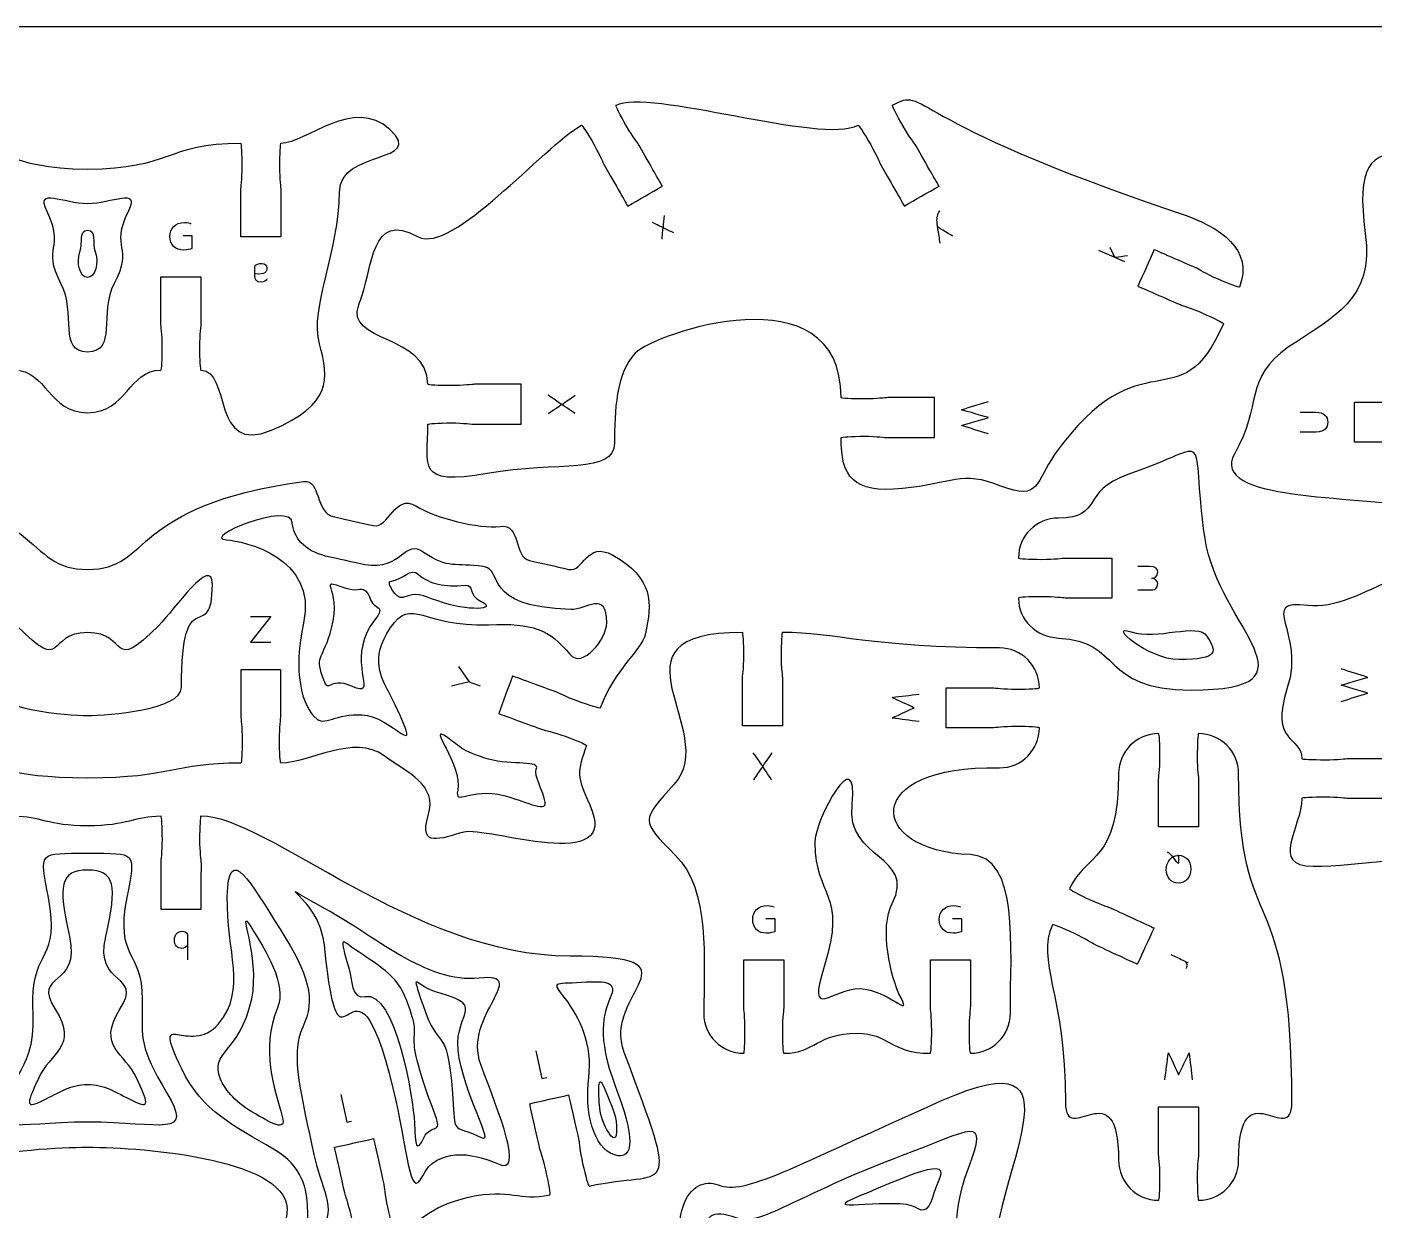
# Model space of a CAD drawing. Extents: x 0 to 300, y 0 to 300.
# Drawn here: x 145.5 to 246.6, y 211.3 to 300.1 of the extents above; entities that cross this region are included whole.
import ezdxf

# ---------------------------------------------------------------- set-up
doc = ezdxf.new("R2010")
doc.units = 0
doc.header["$MEASUREMENT"] = 0
doc.layers.add('DEFAULT', color=7, linetype='CONTINUOUS')

msp = doc.modelspace()

# ---------------------------------------------------------------- linework, layer by layer
at = {"layer": 'DEFAULT', "color": 250}
for points in [[(227.86, 282.43), (225.91, 283.29)], [(162.28, 255.83), (163.8, 255.83), (162.28, 253.92), (163.81, 253.92)], [(177.88, 252.09), (178.69, 250.93), (179.5, 250.64)], [(178.69, 250.93), (177.34, 250.6)], [(183.68, 223.26), (184.14, 221.18), (184.5, 221.26)], [(169.04, 219.99), (169.51, 217.91), (169.86, 217.99)]]:
    msp.add_lwpolyline(points, dxfattribs=at)
at = {"layer": 'DEFAULT', "color": 1}
for points, knots in [([(295.05, 0.05), (198.38, 0.05), (101.72, 0.05), (5.05, 0.05), (2.3, 0.05), (0.05, 2.3), (0.05, 5.05), (0.05, 101.72), (0.05, 198.38), (0.05, 295.05), (0.05, 297.8), (2.3, 300.05), (5.05, 300.05), (101.72, 300.05), (198.38, 300.05), (295.05, 300.05), (297.8, 300.05), (300.05, 297.8), (300.05, 295.05), (300.05, 198.38), (300.05, 101.72), (300.05, 5.05), (300.05, 2.3), (297.8, 0.05), (295.05, 0.05)], [0, 0, 0, 0, 822.047, 822.047, 822.047, 823.047, 823.047, 823.047, 1645.094, 1645.094, 1645.094, 1646.094, 1646.094, 1646.094, 2468.141, 2468.141, 2468.141, 2469.141, 2469.141, 2469.141, 3291.188, 3291.188, 3291.188, 3292.188, 3292.188, 3292.188, 3292.188]), ([(189.7, 294.18), (189.65, 294.16), (190, 293.45), (190.48, 292.61), (190.96, 291.77), (191.35, 291.3), (191.44, 291.15), (191.87, 290.38), (193.17, 288.11), (193.17, 288.11), (192.31, 287.61), (191.44, 287.11), (190.57, 286.62), (190.57, 286.62), (189.27, 288.9), (188.83, 289.65), (188.75, 289.81), (188.53, 290.38), (188.05, 291.22), (187.57, 292.06), (187.14, 292.72), (187.1, 292.69), (184.25, 291.07), (177.4, 282.95), (174.86, 284.32), (171.21, 286.3), (171.54, 282.09), (170.41, 279.22), (169.28, 276.34), (175.58, 277.04), (175.58, 273.25), (175.58, 273.19), (176.36, 273.15), (177.33, 273.15), (178.29, 273.15), (178.9, 273.25), (179.08, 273.25), (180.24, 273.25), (181.41, 273.25), (182.58, 273.25), (182.58, 272.25), (182.58, 271.25), (182.58, 270.25), (181.41, 270.25), (180.24, 270.25), (179.08, 270.25), (178.9, 270.25), (178.29, 270.35), (177.33, 270.35), (176.36, 270.35), (175.58, 270.3), (175.58, 270.25), (175.58, 267.09), (174.64, 265.62), (180.03, 266.55), (185.41, 267.49), (189.58, 266.49), (189.58, 268.85), (189.58, 271.22), (189.69, 274.08), (191.13, 275.58), (192.57, 277.07), (206.58, 281.9), (206.58, 272.25), (206.58, 272.19), (207.36, 272.15), (208.33, 272.15), (209.29, 272.15), (209.9, 272.25), (210.08, 272.25), (211.24, 272.25), (212.41, 272.25), (213.58, 272.25), (213.58, 271.25), (213.58, 270.25), (213.58, 269.25), (212.41, 269.25), (211.24, 269.25), (210.08, 269.25), (209.9, 269.25), (209.29, 269.35), (208.33, 269.35), (207.36, 269.35), (206.58, 269.3), (206.58, 269.25), (206.58, 266.32), (207.45, 265.06), (211.18, 265.43), (214.92, 265.8), (215.6, 266.8), (218.57, 265.62), (221.55, 264.43), (221.19, 266.02), (222.6, 267.98), (229.15, 277.14), (232.01, 270.18), (235.26, 277.79), (235.28, 277.84), (234.59, 278.2), (233.7, 278.59), (232.82, 278.98), (232.22, 279.13), (232.06, 279.2), (231.26, 279.55), (228.85, 280.61), (228.85, 280.61), (229.26, 281.52), (229.66, 282.44), (230.06, 283.35), (230.06, 283.35), (232.46, 282.3), (233.26, 281.95), (233.43, 281.88), (233.94, 281.54), (234.82, 281.15), (235.71, 280.76), (236.45, 280.49), (236.47, 280.54), (237.54, 283.34), (235.11, 285.03), (231.95, 286.09), (210.88, 293.15), (213.05, 295.67), (210.45, 294.18), (210.4, 294.16), (210.75, 293.45), (211.23, 292.61), (211.71, 291.77), (212.1, 291.3), (212.19, 291.15), (212.62, 290.38), (213.93, 288.11), (213.93, 288.11), (213.06, 287.61), (212.19, 287.11), (211.32, 286.62), (211.32, 286.62), (210.02, 288.9), (209.59, 289.65), (209.5, 289.81), (209.28, 290.38), (208.8, 291.22), (208.32, 292.06), (207.89, 292.72), (207.85, 292.69), (205.22, 291.19), (192.02, 295.51), (189.7, 294.18)], [1, 1, 1, 1, 2, 2, 2, 3, 3, 3, 4, 4, 4, 12.506309, 12.506309, 12.506309, 13.506309, 13.506309, 13.506309, 14.506309, 14.506309, 14.506309, 15.506309, 15.506309, 15.506309, 16.506309, 16.506309, 16.506309, 17.506309, 17.506309, 17.506309, 18.506309, 18.506309, 18.506309, 19.506309, 19.506309, 19.506309, 20.506309, 20.506309, 20.506309, 30.426309, 30.426309, 30.426309, 38.926309, 38.926309, 38.926309, 48.846309, 48.846309, 48.846309, 49.846309, 49.846309, 49.846309, 50.846309, 50.846309, 50.846309, 51.846309, 51.846309, 51.846309, 52.846309, 52.846309, 52.846309, 53.846309, 53.846309, 53.846309, 54.846309, 54.846309, 54.846309, 55.846309, 55.846309, 55.846309, 56.846309, 56.846309, 56.846309, 66.766309, 66.766309, 66.766309, 75.276309, 75.276309, 75.276309, 85.196309, 85.196309, 85.196309, 86.196309, 86.196309, 86.196309, 87.196309, 87.196309, 87.196309, 88.196309, 88.196309, 88.196309, 89.196309, 89.196309, 89.196309, 90.196309, 90.196309, 90.196309, 91.196309, 91.196309, 91.196309, 92.196309, 92.196309, 92.196309, 93.196309, 93.196309, 93.196309, 94.196309, 94.196309, 94.196309, 102.699967, 102.699967, 102.699967, 103.699967, 103.699967, 103.699967, 104.699967, 104.699967, 104.699967, 105.699967, 105.699967, 105.699967, 106.699967, 106.699967, 106.699967, 107.699967, 107.699967, 107.699967, 108.699967, 108.699967, 108.699967, 109.699967, 109.699967, 109.699967, 110.699967, 110.699967, 110.699967, 119.206277, 119.206277, 119.206277, 120.206277, 120.206277, 120.206277, 121.206277, 121.206277, 121.206277, 122.206277, 122.206277, 122.206277, 123.206277, 123.206277, 123.206277, 123.206277]), ([(150.05, 271.11), (147.13, 271.11), (146.97, 274.31), (144.55, 274.31), (144.49, 274.31), (144.45, 275.1), (144.45, 276.06), (144.45, 277.03), (144.55, 277.64), (144.55, 277.81), (144.55, 278.98), (144.55, 280.15), (144.55, 281.31), (143.55, 281.31), (142.55, 281.31), (141.55, 281.31), (141.55, 280.15), (141.55, 278.98), (141.55, 277.81), (141.55, 277.64), (141.65, 277.03), (141.65, 276.06), (141.65, 275.1), (141.6, 274.31), (141.55, 274.31), (139.25, 274.31), (140.81, 267.88), (136.26, 269.81), (131.72, 271.73), (131.91, 273.61), (132.65, 276.28), (133.4, 278.96), (131.15, 283.27), (131.15, 287.67), (131.15, 290.89), (124.62, 289.79), (127.36, 292.34), (130.1, 294.9), (133.68, 291.31), (135.55, 291.31), (135.61, 291.31), (135.65, 290.53), (135.65, 289.56), (135.65, 288.6), (135.55, 287.99), (135.55, 287.82), (135.55, 286.65), (135.55, 285.48), (135.55, 284.32), (136.55, 284.32), (137.55, 284.32), (138.55, 284.32), (138.55, 285.48), (138.55, 286.65), (138.55, 287.82), (138.55, 287.99), (138.45, 288.6), (138.45, 289.56), (138.45, 290.53), (138.5, 291.31), (138.55, 291.31), (144.19, 291.31), (143.81, 289.37), (150.05, 289.37), (156.29, 289.37), (155.91, 291.31), (161.55, 291.31), (161.6, 291.31), (161.65, 290.53), (161.65, 289.56), (161.65, 288.6), (161.55, 287.99), (161.55, 287.82), (161.55, 286.65), (161.55, 285.48), (161.55, 284.32), (162.55, 284.32), (163.55, 284.32), (164.55, 284.32), (164.55, 285.48), (164.55, 286.65), (164.55, 287.82), (164.55, 287.99), (164.45, 288.6), (164.45, 289.56), (164.45, 290.53), (164.49, 291.31), (164.55, 291.31), (166.42, 291.31), (170, 294.9), (172.74, 292.34), (175.48, 289.79), (168.95, 290.89), (168.95, 287.67), (168.95, 283.27), (166.7, 278.96), (167.45, 276.28), (168.19, 273.61), (168.38, 271.73), (163.84, 269.81), (159.29, 267.88), (160.85, 274.31), (158.55, 274.31), (158.5, 274.31), (158.45, 275.1), (158.45, 276.06), (158.45, 277.03), (158.55, 277.64), (158.55, 277.81), (158.55, 278.98), (158.55, 280.15), (158.55, 281.31), (157.55, 281.31), (156.55, 281.31), (155.55, 281.31), (155.55, 280.15), (155.55, 278.98), (155.55, 277.81), (155.55, 277.64), (155.65, 277.03), (155.65, 276.06), (155.65, 275.1), (155.61, 274.31), (155.55, 274.31), (153.13, 274.31), (152.97, 271.11), (150.05, 271.11)], [1, 1, 1, 1, 2, 2, 2, 3, 3, 3, 4, 4, 4, 13.92, 13.92, 13.92, 22.42, 22.42, 22.42, 32.34, 32.34, 32.34, 33.34, 33.34, 33.34, 34.34, 34.34, 34.34, 35.34, 35.34, 35.34, 36.34, 36.34, 36.34, 37.34, 37.34, 37.34, 38.34, 38.34, 38.34, 39.34, 39.34, 39.34, 40.34, 40.34, 40.34, 41.34, 41.34, 41.34, 51.26, 51.26, 51.26, 59.76, 59.76, 59.76, 69.68, 69.68, 69.68, 70.68, 70.68, 70.68, 71.68, 71.68, 71.68, 72.68, 72.68, 72.68, 73.68, 73.68, 73.68, 74.68, 74.68, 74.68, 75.68, 75.68, 75.68, 85.6, 85.6, 85.6, 94.1, 94.1, 94.1, 104.02, 104.02, 104.02, 105.02, 105.02, 105.02, 106.02, 106.02, 106.02, 107.02, 107.02, 107.02, 108.02, 108.02, 108.02, 109.02, 109.02, 109.02, 110.02, 110.02, 110.02, 111.02, 111.02, 111.02, 112.02, 112.02, 112.02, 113.02, 113.02, 113.02, 122.94, 122.94, 122.94, 131.44, 131.44, 131.44, 141.36, 141.36, 141.36, 142.36, 142.36, 142.36, 143.36, 143.36, 143.36, 144.36, 144.36, 144.36, 144.36]), ([(249.74, 264.02), (245.2, 264.95), (234.06, 264.45), (236.11, 268.06), (238.17, 271.67), (236.8, 273.74), (240.16, 276.05), (243.52, 278.35), (246.57, 279.53), (245.91, 284.57), (245.25, 289.62), (246.2, 290.66), (249.1, 290.66), (249.16, 290.66), (249.21, 289.87), (249.21, 288.91), (249.21, 287.94), (249.1, 287.33), (249.1, 287.16), (249.1, 285.99), (249.1, 284.82), (249.1, 283.66), (250.1, 283.66), (251.1, 283.66), (252.11, 283.66), (252.11, 284.82), (252.11, 285.99), (252.11, 287.16), (252.11, 287.33), (252, 287.94), (252, 288.91), (252, 289.87), (252.05, 290.66), (252.11, 290.66), (256.41, 290.66), (254.02, 288.03), (255.24, 282.92), (257.45, 273.7), (252.11, 280.13), (252.11, 271.92), (252.11, 271.86), (251.32, 271.82), (250.36, 271.82), (249.39, 271.82), (248.78, 271.92), (248.61, 271.92), (247.44, 271.92), (246.27, 271.92), (245.1, 271.92), (245.1, 270.92), (245.1, 269.92), (245.1, 268.92), (246.27, 268.92), (247.44, 268.92), (248.6, 268.92), (248.78, 268.92), (249.39, 269.02), (250.36, 269.02), (251.32, 269.02), (252.11, 268.97), (252.11, 268.92), (252.11, 266.24), (254.29, 263.08), (249.74, 264.02)], [1, 1, 1, 1, 2, 2, 2, 3, 3, 3, 4, 4, 4, 5, 5, 5, 6, 6, 6, 7, 7, 7, 16.921, 16.921, 16.921, 25.431, 25.431, 25.431, 35.352, 35.352, 35.352, 36.352, 36.352, 36.352, 37.352, 37.352, 37.352, 38.352, 38.352, 38.352, 39.352, 39.352, 39.352, 40.352, 40.352, 40.352, 41.352, 41.352, 41.352, 51.282, 51.282, 51.282, 59.782, 59.782, 59.782, 69.702, 69.702, 69.702, 70.702, 70.702, 70.702, 71.702, 71.702, 71.702, 72.702, 72.702, 72.702, 72.702]), ([(232.84, 250.32), (225.95, 250.32), (227.7, 254.01), (222.89, 254.22), (221.23, 254.29), (219.89, 255.56), (219.89, 257.22), (219.89, 257.28), (220.67, 257.32), (221.64, 257.32), (222.61, 257.32), (223.21, 257.22), (223.39, 257.22), (224.26, 257.22), (226.89, 257.22), (226.89, 257.22), (226.89, 258.22), (226.89, 259.22), (226.89, 260.22), (226.89, 260.22), (224.26, 260.22), (223.39, 260.22), (223.21, 260.22), (222.61, 260.12), (221.64, 260.12), (220.67, 260.12), (219.89, 260.17), (219.89, 260.22), (219.89, 261.88), (221.23, 263.22), (222.89, 263.22), (226.27, 263.22), (224.5, 265.24), (228.1, 266.48), (234.9, 268.83), (232.63, 270.04), (233.89, 261.67), (234.88, 255.03), (242.97, 250.32), (232.84, 250.32)], [1, 1, 1, 1, 2, 2, 2, 3.009849, 3.009849, 3.009849, 4.009849, 4.009849, 4.009849, 5.009849, 5.009849, 5.009849, 6.009849, 6.009849, 6.009849, 14.513849, 14.513849, 14.513849, 15.513849, 15.513849, 15.513849, 16.513849, 16.513849, 16.513849, 17.513849, 17.513849, 17.513849, 18.513849, 18.513849, 18.513849, 19.513849, 19.513849, 19.513849, 20.513849, 20.513849, 20.513849, 21.513849, 21.513849, 21.513849, 21.513849]), ([(189.46, 260.43), (187.45, 261.54), (187.28, 259.12), (186.14, 259.37), (185.06, 259.62), (184.28, 259.79), (183.21, 260.03), (181.99, 260.3), (182.61, 262.78), (181, 262.59), (179.38, 262.4), (176.22, 263.18), (174.67, 264.13), (173.12, 265.09), (172.62, 262.4), (171.5, 262.65), (170.39, 262.9), (169.88, 263.01), (168.57, 263.3), (167.04, 263.64), (167.59, 266.14), (166.25, 265.96), (153.05, 264.13), (154.93, 259.36), (150.05, 259.36), (145.17, 259.36), (147.05, 264.13), (133.85, 265.96), (132.51, 266.14), (133.06, 263.64), (131.53, 263.3), (130.22, 263.01), (129.71, 262.9), (128.6, 262.65), (127.48, 262.4), (126.98, 265.09), (125.43, 264.13), (123.88, 263.18), (120.72, 262.4), (119.1, 262.59), (117.49, 262.78), (118.11, 260.3), (116.89, 260.03), (115.82, 259.79), (115.04, 259.62), (113.96, 259.37), (112.82, 259.12), (112.64, 261.54), (110.64, 260.43), (107.56, 258.74), (107.69, 256.79), (108.2, 254.55), (108.52, 253.18), (110.5, 251.97), (111.59, 248.97), (111.61, 248.92), (112.36, 249.15), (113.27, 249.48), (114.18, 249.81), (114.72, 250.11), (114.88, 250.17), (115.71, 250.47), (118.17, 251.37), (118.17, 251.37), (118.52, 250.43), (118.86, 249.49), (119.2, 248.55), (119.2, 248.55), (116.73, 247.65), (115.91, 247.35), (115.75, 247.29), (115.14, 247.18), (114.23, 246.85), (113.32, 246.52), (112.6, 246.21), (112.62, 246.15), (113.33, 244.21), (113.36, 243.8), (112.38, 241.71), (109.89, 236.39), (120.13, 240.12), (121.83, 239.66), (123.53, 239.21), (125.25, 238.4), (124.49, 240.91), (123.78, 243.22), (126.03, 244.09), (127.79, 245.38), (130.1, 247.06), (133.39, 244.83), (135.55, 244.84), (135.6, 244.84), (135.65, 245.62), (135.65, 246.58), (135.65, 247.55), (135.55, 248.16), (135.55, 248.34), (135.55, 249.5), (135.55, 250.67), (135.55, 251.83), (136.55, 251.83), (137.55, 251.84), (138.55, 251.84), (138.55, 250.67), (138.55, 249.5), (138.55, 248.34), (138.55, 248.16), (138.45, 247.55), (138.45, 246.58), (138.45, 245.62), (138.49, 244.84), (138.55, 244.84), (143.64, 244.84), (143.7, 243.72), (150.05, 243.72), (156.41, 243.72), (156.46, 244.84), (161.55, 244.84), (161.61, 244.84), (161.65, 245.62), (161.65, 246.58), (161.65, 247.55), (161.55, 248.16), (161.55, 248.34), (161.55, 249.5), (161.55, 250.67), (161.55, 251.84), (162.55, 251.84), (163.55, 251.83), (164.55, 251.83), (164.55, 250.67), (164.55, 249.5), (164.55, 248.34), (164.55, 248.16), (164.45, 247.55), (164.45, 246.58), (164.45, 245.62), (164.5, 244.84), (164.55, 244.84), (166.71, 244.83), (170, 247.06), (172.31, 245.38), (174.07, 244.09), (176.32, 243.22), (175.61, 240.91), (174.85, 238.4), (176.57, 239.21), (178.27, 239.66), (179.97, 240.12), (190.21, 236.39), (187.72, 241.71), (186.74, 243.8), (186.77, 244.21), (187.48, 246.15), (187.5, 246.21), (186.78, 246.52), (185.87, 246.85), (184.96, 247.18), (184.35, 247.29), (184.19, 247.35), (183.37, 247.65), (180.9, 248.55), (180.9, 248.55), (181.24, 249.49), (181.58, 250.43), (181.93, 251.37), (181.93, 251.37), (184.39, 250.47), (185.22, 250.17), (185.38, 250.11), (185.92, 249.81), (186.83, 249.48), (187.74, 249.15), (188.49, 248.92), (188.51, 248.97), (189.6, 251.97), (191.58, 253.18), (191.9, 254.55), (192.41, 256.79), (192.53, 258.74), (189.46, 260.43)], [1, 1, 1, 1, 2, 2, 2, 3, 3, 3, 4, 4, 4, 5, 5, 5, 6, 6, 6, 7, 7, 7, 8, 8, 8, 9, 9, 9, 10, 10, 10, 11, 11, 11, 12, 12, 12, 13, 13, 13, 14, 14, 14, 15, 15, 15, 16, 16, 16, 17, 17, 17, 18, 18, 18, 19, 19, 19, 20, 20, 20, 21, 21, 21, 22, 22, 22, 30.503423, 30.503423, 30.503423, 31.503423, 31.503423, 31.503423, 32.503423, 32.503423, 32.503423, 33.503423, 33.503423, 33.503423, 34.503423, 34.503423, 34.503423, 35.503423, 35.503423, 35.503423, 36.503423, 36.503423, 36.503423, 37.503423, 37.503423, 37.503423, 38.503423, 38.503423, 38.503423, 39.503423, 39.503423, 39.503423, 40.503423, 40.503423, 40.503423, 50.413423, 50.413423, 50.413423, 58.913429, 58.913429, 58.913429, 68.833429, 68.833429, 68.833429, 69.833429, 69.833429, 69.833429, 70.833429, 70.833429, 70.833429, 71.833429, 71.833429, 71.833429, 72.833429, 72.833429, 72.833429, 73.833429, 73.833429, 73.833429, 74.833429, 74.833429, 74.833429, 84.753429, 84.753429, 84.753429, 93.253435, 93.253435, 93.253435, 103.163435, 103.163435, 103.163435, 104.163435, 104.163435, 104.163435, 105.163435, 105.163435, 105.163435, 106.163435, 106.163435, 106.163435, 107.163435, 107.163435, 107.163435, 108.163435, 108.163435, 108.163435, 109.163435, 109.163435, 109.163435, 110.163435, 110.163435, 110.163435, 111.163435, 111.163435, 111.163435, 112.163435, 112.163435, 112.163435, 113.163435, 113.163435, 113.163435, 121.666857, 121.666857, 121.666857, 122.666857, 122.666857, 122.666857, 123.666857, 123.666857, 123.666857, 124.666857, 124.666857, 124.666857, 125.666857, 125.666857, 125.666857, 126.666857, 126.666857, 126.666857, 126.666857]), ([(241.99, 237.1), (238.69, 237.1), (241.14, 240.01), (241.14, 242.19), (241.14, 242.24), (241.93, 242.28), (242.89, 242.28), (243.86, 242.28), (244.47, 242.19), (244.64, 242.19), (245.81, 242.19), (246.97, 242.19), (248.14, 242.19), (248.14, 243.19), (248.14, 244.18), (248.14, 245.18), (246.97, 245.18), (245.81, 245.18), (244.64, 245.18), (244.47, 245.18), (243.86, 245.09), (242.89, 245.09), (241.93, 245.09), (241.14, 245.13), (241.14, 245.18), (241.14, 246.88), (238.69, 246.26), (240.06, 250.49), (241.43, 254.72), (237.75, 257.15), (241.61, 256.65), (245.47, 256.16), (250.78, 261.55), (254.44, 259.71), (256.03, 258.91), (257.93, 259.09), (257.93, 255.47), (257.93, 252.19), (255.14, 254.68), (255.14, 252.19), (255.14, 252.13), (254.36, 252.08), (253.39, 252.08), (252.42, 252.08), (251.82, 252.19), (251.64, 252.19), (250.47, 252.19), (249.31, 252.19), (248.14, 252.19), (248.14, 251.19), (248.14, 250.18), (248.14, 249.18), (249.31, 249.18), (250.47, 249.18), (251.64, 249.18), (251.82, 249.18), (252.42, 249.29), (253.39, 249.29), (254.36, 249.29), (255.14, 249.24), (255.14, 249.18), (255.14, 246.63), (256.06, 246.38), (256.06, 243.15), (256.06, 239.91), (255.25, 236.91), (253.19, 237.53), (251.14, 238.16), (245.29, 237.1), (241.99, 237.1)], [1, 1, 1, 1, 2, 2, 2, 3, 3, 3, 4, 4, 4, 13.92, 13.92, 13.92, 22.42, 22.42, 22.42, 32.34, 32.34, 32.34, 33.34, 33.34, 33.34, 34.34, 34.34, 34.34, 35.34, 35.34, 35.34, 36.34, 36.34, 36.34, 37.34, 37.34, 37.34, 38.34, 38.34, 38.34, 39.34, 39.34, 39.34, 40.34, 40.34, 40.34, 41.34, 41.34, 41.34, 51.26, 51.26, 51.26, 59.77, 59.77, 59.77, 69.69, 69.69, 69.69, 70.69, 70.69, 70.69, 71.69, 71.69, 71.69, 72.69, 72.69, 72.69, 73.69, 73.69, 73.69, 74.69, 74.69, 74.69, 74.69]), ([(157.09, 250.5), (157.09, 248.85), (151.63, 248.4), (150.05, 248.4), (148.47, 248.4), (143.01, 248.85), (143.01, 250.5), (143.01, 258.82), (140.69, 253.51), (140.69, 258.24), (140.69, 260.5), (143.57, 256.31), (144.71, 255.17), (148.48, 251.39), (146.86, 254.63), (150.05, 254.63), (153.24, 254.63), (151.62, 251.39), (155.39, 255.17), (156.53, 256.31), (159.41, 260.5), (159.41, 258.24), (159.41, 253.51), (157.09, 258.82), (157.09, 250.5)], [1, 1, 1, 1, 2, 2, 2, 3, 3, 3, 4, 4, 4, 5, 5, 5, 6, 6, 6, 7, 7, 7, 8, 8, 8, 9, 9, 9, 9]), ([(219.71, 247.58), (220.68, 247.58), (221.46, 247.53), (221.46, 247.48), (221.46, 245.82), (220.12, 244.48), (218.46, 244.48), (208.04, 244.72), (208.5, 238.25), (216.28, 237.97), (219.96, 237.84), (219.28, 231.05), (219.28, 226.07), (219.28, 224.41), (217.94, 223.07), (216.28, 223.07), (216.22, 223.07), (216.18, 223.85), (216.18, 224.82), (216.18, 225.79), (216.28, 226.4), (216.28, 226.57), (216.28, 227.74), (216.28, 228.91), (216.28, 230.07), (215.28, 230.07), (214.28, 230.07), (213.28, 230.07), (213.28, 228.91), (213.28, 227.74), (213.28, 226.57), (213.28, 226.4), (213.38, 225.79), (213.38, 224.82), (213.38, 223.85), (213.33, 223.07), (213.28, 223.07), (210.24, 223.08), (210.18, 224.58), (207.78, 224.58), (204.74, 224.58), (204.68, 223.07), (202.28, 223.07), (202.22, 223.07), (202.18, 223.85), (202.18, 224.82), (202.18, 225.79), (202.28, 226.4), (202.28, 226.57), (202.28, 227.74), (202.28, 228.91), (202.28, 230.07), (201.28, 230.07), (200.28, 230.07), (199.28, 230.07), (199.28, 228.91), (199.28, 227.74), (199.28, 226.57), (199.28, 226.4), (199.37, 225.79), (199.37, 224.82), (199.37, 223.85), (199.33, 223.07), (199.28, 223.07), (197.62, 223.07), (196.28, 224.41), (196.28, 226.07), (196.28, 230.14), (196.8, 235.29), (194.14, 237.94), (191.49, 240.6), (191.59, 240.5), (194.06, 243.26), (197.6, 247.21), (188.37, 254.64), (199.18, 254.64), (199.24, 254.64), (199.28, 253.85), (199.28, 252.89), (199.28, 251.92), (199.18, 251.31), (199.18, 251.14), (199.18, 249.97), (199.18, 248.8), (199.18, 247.64), (200.18, 247.64), (201.18, 247.64), (202.18, 247.64), (202.18, 248.8), (202.18, 249.97), (202.18, 251.14), (202.19, 251.31), (202.08, 251.92), (202.08, 252.89), (202.08, 253.85), (202.13, 254.64), (202.19, 254.64), (206.08, 254.64), (208.83, 253.48), (218.46, 253.48), (220.12, 253.48), (221.46, 252.14), (221.46, 250.48), (221.46, 250.42), (220.68, 250.38), (219.71, 250.38), (218.75, 250.38), (218.14, 250.48), (217.96, 250.48), (216.8, 250.48), (215.63, 250.48), (214.46, 250.48), (214.46, 249.48), (214.46, 248.48), (214.46, 247.48), (215.63, 247.48), (216.8, 247.48), (217.96, 247.48), (218.14, 247.48), (218.75, 247.58), (219.71, 247.58)], [1, 1, 1, 1, 2, 2, 2, 3, 3, 3, 4, 4, 4, 5, 5, 5, 6, 6, 6, 7, 7, 7, 8, 8, 8, 17.92, 17.92, 17.92, 26.43, 26.43, 26.43, 36.35, 36.35, 36.35, 37.35, 37.35, 37.35, 38.35, 38.35, 38.35, 39.35, 39.35, 39.35, 40.35, 40.35, 40.35, 41.35, 41.35, 41.35, 42.35, 42.35, 42.35, 52.27, 52.27, 52.27, 60.78, 60.78, 60.78, 70.7, 70.7, 70.7, 71.7, 71.7, 71.7, 72.7, 72.7, 72.7, 73.7, 73.7, 73.7, 74.7, 74.7, 74.7, 75.7, 75.7, 75.7, 76.7, 76.7, 76.7, 77.7, 77.7, 77.7, 78.7, 78.7, 78.7, 88.62, 88.62, 88.62, 97.12, 97.12, 97.12, 107.04, 107.04, 107.04, 108.04, 108.04, 108.04, 109.04, 109.04, 109.04, 110.04, 110.04, 110.04, 111.04, 111.04, 111.04, 112.04, 112.04, 112.04, 113.04, 113.04, 113.04, 122.96, 122.96, 122.96, 131.47, 131.47, 131.47, 141.39, 141.39, 141.39, 142.39, 142.39, 142.39, 142.39]), ([(233.3, 245.3), (233.3, 246.27), (233.35, 247.05), (233.4, 247.05), (235.06, 247.05), (236.4, 245.71), (236.4, 244.05), (236.4, 231.21), (240.4, 236.57), (240.4, 219.37), (240.4, 215.9), (236.4, 221.99), (236.4, 215.05), (236.4, 213.39), (235.06, 212.05), (233.4, 212.05), (233.35, 212.05), (233.3, 212.84), (233.3, 213.8), (233.3, 214.77), (233.4, 215.38), (233.4, 215.55), (233.4, 216.72), (233.4, 217.89), (233.4, 219.05), (232.4, 219.05), (231.4, 219.05), (230.4, 219.05), (230.4, 217.89), (230.4, 216.72), (230.4, 215.55), (230.4, 215.38), (230.5, 214.77), (230.5, 213.8), (230.5, 212.84), (230.46, 212.05), (230.4, 212.05), (228.74, 212.05), (227.4, 213.39), (227.4, 215.05), (227.4, 221.99), (223.41, 215.9), (223.41, 219.37), (223.41, 227.62), (221.18, 229.99), (222.45, 232.71), (222.47, 232.75), (223.2, 232.46), (224.08, 232.06), (224.95, 231.65), (225.47, 231.3), (225.62, 231.22), (226.42, 230.85), (228.8, 229.75), (228.8, 229.75), (229.22, 230.65), (229.64, 231.56), (230.06, 232.47), (230.06, 232.47), (227.69, 233.57), (226.89, 233.94), (226.73, 234.02), (226.14, 234.18), (225.26, 234.59), (224.39, 235), (223.7, 235.37), (223.72, 235.42), (224.99, 238.14), (227.4, 237.37), (227.4, 244.05), (227.4, 245.71), (228.74, 247.05), (230.4, 247.05), (230.46, 247.05), (230.5, 246.27), (230.5, 245.3), (230.5, 244.33), (230.4, 243.73), (230.4, 243.55), (230.4, 242.38), (230.4, 241.22), (230.4, 240.05), (231.4, 240.05), (232.4, 240.05), (233.4, 240.05), (233.4, 241.22), (233.4, 242.38), (233.4, 243.55), (233.4, 243.73), (233.3, 244.33), (233.3, 245.3)], [1, 1, 1, 1, 2, 2, 2, 3, 3, 3, 4, 4, 4, 5, 5, 5, 6, 6, 6, 7, 7, 7, 8, 8, 8, 17.92, 17.92, 17.92, 26.43, 26.43, 26.43, 36.35, 36.35, 36.35, 37.35, 37.35, 37.35, 38.35, 38.35, 38.35, 39.35, 39.35, 39.35, 40.35, 40.35, 40.35, 41.35, 41.35, 41.35, 42.35, 42.35, 42.35, 43.35, 43.35, 43.35, 44.35, 44.35, 44.35, 52.854834, 52.854834, 52.854834, 53.854834, 53.854834, 53.854834, 54.854834, 54.854834, 54.854834, 55.854834, 55.854834, 55.854834, 56.854834, 56.854834, 56.854834, 57.854834, 57.854834, 57.854834, 58.854834, 58.854834, 58.854834, 59.854834, 59.854834, 59.854834, 69.774834, 69.774834, 69.774834, 78.284834, 78.284834, 78.284834, 88.204834, 88.204834, 88.204834, 89.204834, 89.204834, 89.204834, 89.204834]), ([(150.05, 240.13), (153.09, 240.13), (153.57, 240.85), (155.56, 240.85), (155.61, 240.85), (155.66, 240.07), (155.66, 239.1), (155.66, 238.14), (155.56, 237.53), (155.56, 237.35), (155.56, 236.48), (155.56, 233.86), (155.56, 233.86), (156.56, 233.86), (157.56, 233.85), (158.55, 233.85), (158.55, 233.85), (158.56, 236.48), (158.56, 237.35), (158.55, 237.53), (158.46, 238.14), (158.45, 239.1), (158.46, 240.07), (158.5, 240.85), (158.55, 240.86), (163.62, 240.85), (174.46, 230.35), (186.25, 230.36), (196.54, 230.36), (188.59, 227.69), (190.31, 223.13), (194.63, 211.67), (193.59, 214.44), (187.67, 213.11), (187.62, 213.11), (187.4, 213.87), (187.19, 214.8), (186.98, 215.75), (186.94, 216.36), (186.91, 216.53), (186.72, 217.38), (186.14, 219.95), (186.14, 219.95), (185.17, 219.73), (184.19, 219.51), (183.22, 219.29), (183.22, 219.29), (183.79, 216.73), (183.98, 215.88), (184.02, 215.71), (184.25, 215.13), (184.46, 214.19), (184.67, 213.24), (184.8, 212.47), (184.74, 212.46), (182.37, 211.93), (181.87, 213), (178.64, 212.28), (175.4, 211.55), (175.41, 210.37), (173.03, 209.84), (172.98, 209.84), (172.76, 210.59), (172.55, 211.53), (172.35, 212.47), (172.31, 213.09), (172.27, 213.26), (172.08, 214.11), (171.51, 216.67), (171.51, 216.67), (170.53, 216.45), (169.56, 216.24), (168.58, 216.02), (168.58, 216.02), (169.15, 213.46), (169.34, 212.6), (169.38, 212.43), (169.61, 211.86), (169.82, 210.92), (170.03, 209.97), (170.16, 209.2), (170.1, 209.19), (165.63, 208.19), (164.25, 206.14), (164.99, 211.06), (165.6, 215.09), (154.37, 216.03), (150.05, 216.03), (145.73, 216.03), (134.5, 215.08), (135.11, 211.05), (135.86, 206.13), (134.47, 208.18), (130, 209.19), (129.94, 209.2), (130.07, 209.97), (130.28, 210.91), (130.49, 211.86), (130.72, 212.43), (130.76, 212.6), (130.95, 213.45), (131.52, 216.02), (131.52, 216.02), (130.55, 216.23), (129.57, 216.45), (128.59, 216.67), (128.59, 216.67), (128.02, 214.11), (127.83, 213.25), (127.79, 213.08), (127.76, 212.47), (127.55, 211.52), (127.34, 210.59), (127.12, 209.84), (127.07, 209.84), (124.69, 210.37), (124.7, 211.55), (121.46, 212.27), (118.23, 212.99), (117.73, 211.92), (115.36, 212.46), (115.3, 212.47), (115.43, 213.24), (115.64, 214.19), (115.85, 215.13), (116.08, 215.7), (116.12, 215.87), (116.31, 216.72), (116.88, 219.28), (116.88, 219.28), (115.91, 219.5), (114.93, 219.72), (113.96, 219.94), (113.96, 219.94), (113.38, 217.38), (113.19, 216.52), (113.15, 216.35), (113.12, 215.74), (112.91, 214.79), (112.7, 213.86), (112.48, 213.11), (112.43, 213.11), (106.51, 214.43), (105.47, 211.67), (109.78, 223.12), (111.5, 227.69), (103.56, 230.35), (113.85, 230.35), (125.63, 230.35), (136.48, 240.85), (141.54, 240.85), (141.59, 240.85), (141.64, 240.07), (141.64, 239.1), (141.64, 238.14), (141.54, 237.52), (141.54, 237.35), (141.54, 236.48), (141.54, 233.85), (141.54, 233.85), (142.54, 233.85), (143.54, 233.85), (144.54, 233.85), (144.54, 233.85), (144.54, 236.48), (144.54, 237.35), (144.54, 237.53), (144.44, 238.14), (144.44, 239.1), (144.44, 240.07), (144.48, 240.85), (144.54, 240.85), (146.52, 240.85), (147.01, 240.13), (150.05, 240.13)], [1, 1, 1, 1, 2, 2, 2, 3, 3, 3, 4, 4, 4, 5, 5, 5, 13.499001, 13.499001, 13.499001, 14.499001, 14.499001, 14.499001, 15.499001, 15.499001, 15.499001, 16.499001, 16.499001, 16.499001, 17.499001, 17.499001, 17.499001, 18.499001, 18.499001, 18.499001, 19.499001, 19.499001, 19.499001, 20.499001, 20.499001, 20.499001, 21.499001, 21.499001, 21.499001, 22.499001, 22.499001, 22.499001, 30.999003, 30.999003, 30.999003, 31.999003, 31.999003, 31.999003, 32.999003, 32.999003, 32.999003, 33.999003, 33.999003, 33.999003, 34.999003, 34.999003, 34.999003, 35.999003, 35.999003, 35.999003, 36.999003, 36.999003, 36.999003, 37.999003, 37.999003, 37.999003, 38.999003, 38.999003, 38.999003, 47.498881, 47.498881, 47.498881, 48.498881, 48.498881, 48.498881, 49.498881, 49.498881, 49.498881, 50.498881, 50.498881, 50.498881, 51.498881, 51.498881, 51.498881, 52.498881, 52.498881, 52.498881, 53.498881, 53.498881, 53.498881, 54.498881, 54.498881, 54.498881, 55.498881, 55.498881, 55.498881, 56.498881, 56.498881, 56.498881, 57.498881, 57.498881, 57.498881, 66.002555, 66.002555, 66.002555, 67.002555, 67.002555, 67.002555, 68.002555, 68.002555, 68.002555, 69.002555, 69.002555, 69.002555, 70.002555, 70.002555, 70.002555, 71.002555, 71.002555, 71.002555, 72.002555, 72.002555, 72.002555, 73.002555, 73.002555, 73.002555, 74.002555, 74.002555, 74.002555, 82.51102, 82.51102, 82.51102, 83.51102, 83.51102, 83.51102, 84.51102, 84.51102, 84.51102, 85.51102, 85.51102, 85.51102, 86.51102, 86.51102, 86.51102, 87.51102, 87.51102, 87.51102, 88.51102, 88.51102, 88.51102, 89.51102, 89.51102, 89.51102, 90.51102, 90.51102, 90.51102, 91.51102, 91.51102, 91.51102, 100.01002, 100.01002, 100.01002, 101.01002, 101.01002, 101.01002, 102.01002, 102.01002, 102.01002, 103.01002, 103.01002, 103.01002, 104.01002, 104.01002, 104.01002, 104.01002]), ([(217.86, 206.36), (217.86, 214.16), (225.41, 224.5), (214.12, 219.52), (202.83, 214.54), (199.37, 212.37), (197.37, 213.2), (195.38, 214.03), (192.77, 211.06), (195.98, 204.19), (197.76, 200.37), (196.02, 198.5), (201, 198.63), (205.98, 198.75), (214.77, 196.35), (220.63, 190.78), (223.37, 188.17), (222.64, 192.65), (224.77, 194.39), (226.9, 196.14), (217.86, 201.01), (217.86, 203.36), (217.86, 203.41), (217.08, 203.46), (216.11, 203.46), (215.14, 203.46), (214.53, 203.36), (214.36, 203.36), (213.49, 203.36), (210.86, 203.36), (210.86, 203.36), (210.86, 204.36), (210.86, 205.36), (210.86, 206.36), (210.86, 206.36), (213.49, 206.36), (214.36, 206.36), (214.53, 206.36), (215.14, 206.26), (216.11, 206.26), (217.08, 206.26), (217.86, 206.3), (217.86, 206.36)], [1, 1, 1, 1, 2, 2, 2, 3, 3, 3, 4, 4, 4, 5, 5, 5, 6, 6, 6, 7, 7, 7, 8, 8, 8, 9, 9, 9, 10, 10, 10, 11, 11, 11, 19.504, 19.504, 19.504, 20.504, 20.504, 20.504, 21.504, 21.504, 21.504, 22.504, 22.504, 22.504, 22.504])]:
    msp.add_open_spline(points, degree=3, knots=knots, dxfattribs=at)
at = {"layer": 'DEFAULT', "color": 5}
for points, knots in [([(150.05, 275.67), (152.29, 275.67), (150.86, 278.57), (152.05, 280.82), (153.54, 283.64), (151.67, 283.32), (153.11, 286.25), (154, 288.07), (151.86, 286.81), (150.05, 286.81), (148.24, 286.81), (146.1, 288.07), (146.99, 286.25), (148.43, 283.32), (146.56, 283.64), (148.05, 280.82), (149.24, 278.57), (147.82, 275.67), (150.05, 275.67)], [0, 0, 0, 0, 1, 1, 1, 2, 2, 2, 3, 3, 3, 4, 4, 4, 5, 5, 5, 6, 6, 6, 6]), ([(171.04, 248.4), (168.94, 248.75), (167.96, 247.6), (167.28, 248.13), (166.05, 249.08), (165.47, 251.76), (166.25, 255.33), (167.35, 260.3), (161.71, 261.5), (160.48, 261.58), (158.43, 261.7), (165.32, 264.52), (165.41, 262.86), (165.46, 261.84), (166.31, 260.73), (167.91, 260.37), (168.76, 260.18), (170.1, 259.85), (170.84, 259.72), (173.71, 259.24), (173.77, 261.73), (175.31, 260.62), (177.06, 259.37), (177.69, 259.87), (179.73, 259.59), (181.37, 259.36), (179.48, 256.56), (186.31, 256.36), (187.42, 256.32), (189.02, 257.85), (189, 255.35), (188.99, 254.17), (187.18, 251.85), (186.23, 253), (184.69, 254.88), (183.46, 255.34), (180.13, 255.22), (175.16, 255.03), (174.39, 257.37), (172.78, 255), (171.16, 252.64), (172.17, 251.14), (172.63, 250.21), (175.54, 244.3), (173.32, 248.02), (171.04, 248.4)], [1, 1, 1, 1, 2, 2, 2, 3, 3, 3, 4, 4, 4, 5, 5, 5, 6, 6, 6, 7, 7, 7, 8, 8, 8, 9, 9, 9, 10, 10, 10, 11, 11, 11, 12, 12, 12, 13, 13, 13, 14, 14, 14, 15, 15, 15, 16, 16, 16, 16]), ([(180.13, 245.14), (181.92, 244.63), (184.07, 245.08), (183.71, 244.38), (183.48, 243.94), (184.27, 242.67), (184.39, 241.9), (184.52, 241.07), (182.64, 242.08), (181.29, 242.41), (178.72, 243.03), (177.57, 241.58), (177.82, 242.8), (178.21, 244.7), (175.36, 247.97), (177.05, 246.76), (177.76, 246.25), (178.13, 245.7), (180.13, 245.14)], [0, 0, 0, 0, 1, 1, 1, 2, 2, 2, 3, 3, 3, 4, 4, 4, 5, 5, 5, 6, 6, 6, 6]), ([(205.32, 229.58), (207.06, 235.19), (204.61, 234.77), (204.61, 238.86), (204.61, 240.64), (207.95, 246.64), (207.4, 241.73), (206.94, 237.57), (212.27, 237.9), (210.41, 234.31), (209.47, 232.49), (210.24, 228.79), (211.08, 227.22), (211.92, 225.64), (210.08, 227.84), (208.01, 227.92), (205.94, 228.01), (203.99, 225.32), (205.32, 229.58)], [0, 0, 0, 0, 1, 1, 1, 2, 2, 2, 3, 3, 3, 4, 4, 4, 5, 5, 5, 6, 6, 6, 6]), ([(167.02, 215.49), (166.15, 219.72), (165.19, 222.97), (166.19, 225.04), (167.18, 227.12), (166.68, 228.96), (164.49, 232.39), (162.29, 235.83), (160.61, 238.99), (160.53, 234.84), (160.46, 230.68), (162.04, 227.86), (159.88, 225.29), (157.72, 222.72), (154.75, 226.85), (157.11, 221.91), (158.64, 218.71), (161.04, 217.62), (164.01, 215.89), (168.44, 213.31), (165.2, 208.6), (167.54, 210.16), (168.86, 211.04), (167.47, 213.32), (167.02, 215.49)], [0, 0, 0, 0, 1, 1, 1, 2, 2, 2, 3, 3, 3, 4, 4, 4, 5, 5, 5, 6, 6, 6, 7, 7, 7, 8, 8, 8, 8]), ([(150.05, 217.91), (155.65, 217.91), (158.05, 216.66), (155.98, 220.14), (153.9, 223.63), (154.15, 223.96), (154.15, 227.11), (154.15, 230.87), (152.08, 230.07), (152.99, 234.75), (153.67, 238.26), (153.75, 238.07), (150.05, 238.07), (146.35, 238.07), (146.43, 238.26), (147.11, 234.75), (148.02, 230.07), (145.95, 230.87), (145.95, 227.11), (145.95, 223.96), (146.2, 223.63), (144.12, 220.14), (142.05, 216.66), (144.45, 217.91), (150.05, 217.91)], [0, 0, 0, 0, 1, 1, 1, 2, 2, 2, 3, 3, 3, 4, 4, 4, 5, 5, 5, 6, 6, 6, 7, 7, 7, 8, 8, 8, 8]), ([(167.79, 231.21), (167.41, 234.85), (163.3, 236.37), (167.48, 234.13), (171.65, 231.89), (175.44, 228.28), (179.43, 228.71), (183.41, 229.15), (178.18, 225.91), (179.55, 222.24), (180.92, 218.57), (182.85, 213.83), (180.86, 214.77), (178.87, 215.7), (176.19, 215.96), (175.19, 213.87), (174.2, 211.78), (174.03, 216.04), (172.95, 220.46), (169.86, 233.22), (169.04, 218.98), (167.79, 231.21)], [0, 0, 0, 0, 1, 1, 1, 2, 2, 2, 3, 3, 3, 4, 4, 4, 5, 5, 5, 6, 6, 6, 7, 7, 7, 7]), ([(189.58, 215.45), (191.12, 214.98), (191.07, 216.88), (189.64, 220.62), (188.21, 224.36), (188.77, 226.04), (189.26, 227.22), (189.76, 228.4), (189.14, 228.53), (187.09, 228.4), (185.03, 228.28), (184.84, 228.53), (185.9, 227.16), (186.96, 225.79), (187.96, 223.73), (187.65, 221.24), (187.33, 218.75), (187.96, 215.95), (189.58, 215.45)], [0, 0, 0, 0, 1, 1, 1, 2, 2, 2, 3, 3, 3, 4, 4, 4, 5, 5, 5, 6, 6, 6, 6]), ([(211.16, 215.4), (216.39, 217.35), (217.75, 218.57), (216.13, 214.46), (214.51, 210.35), (216.09, 208.05), (213.27, 209.21), (210.66, 210.29), (206.67, 209.94), (204.31, 208.52), (201.94, 207.11), (201.94, 205.37), (199.76, 206.06), (197.59, 206.74), (197.09, 206.39), (196.59, 208.36), (195.9, 211.08), (197, 211.35), (198.71, 210.73), (200.57, 210.04), (202.96, 212.33), (211.16, 215.4)], [0, 0, 0, 0, 1, 1, 1, 2, 2, 2, 3, 3, 3, 4, 4, 4, 5, 5, 5, 6, 6, 6, 7, 7, 7, 7])]:
    msp.add_open_spline(points, degree=3, knots=knots, dxfattribs=at)
at = {"layer": 'DEFAULT', "color": 250}
for points, knots in [([(214.02, 283.83), (213.96, 284.19), (213.9, 284.56), (213.85, 284.92), (213.76, 285.45), (213.75, 285.73), (213.83, 285.96), (213.88, 286.12), (213.97, 286.22), (214.02, 286.27)], [0, 0, 0, 0, 3.139686, 3.139686, 3.139686, 4.139686, 4.139686, 4.139686, 5.139686, 5.139686, 5.139686, 5.139686]), ([(157.21, 284.41), (157.43, 284.41), (157.66, 284.41), (157.88, 284.41), (157.88, 284.08), (157.88, 283.76), (157.88, 283.43), (157.76, 283.39), (157.53, 283.32), (157.26, 283.32), (156.95, 283.32), (156.7, 283.4), (156.5, 283.59), (156.33, 283.76), (156.22, 284.03), (156.22, 284.34), (156.22, 284.95), (156.64, 285.39), (157.31, 285.39), (157.55, 285.39), (157.73, 285.34), (157.82, 285.29)], [0, 0, 0, 0, 1.887, 1.887, 1.887, 4.641, 4.641, 4.641, 5.641, 5.641, 5.641, 6.641, 6.641, 6.641, 7.641, 7.641, 7.641, 8.641, 8.641, 8.641, 9.641, 9.641, 9.641, 9.641]), ([(193.3, 285.9), (193.27, 285.6), (193.24, 285.3), (193.22, 285), (193.11, 285.05), (192.41, 285.39), (192.41, 285.39)], [0, 0, 0, 0, 2.547903, 2.547903, 2.547903, 3.547903, 3.547903, 3.547903, 3.547903]), ([(193.15, 284.14), (193.15, 284.14), (193.2, 284.9), (193.22, 285), (193.48, 284.88), (193.74, 284.75), (194.01, 284.63)], [0, 0, 0, 0, 1, 1, 1, 3.483143, 3.483143, 3.483143, 3.483143]), ([(228.06, 282.89), (227.76, 282.84), (227.45, 282.8), (227.14, 282.75), (227.11, 282.8), (226.75, 283.52), (226.75, 283.52)], [0, 0, 0, 0, 2.640555, 2.640555, 2.640555, 3.640555, 3.640555, 3.640555, 3.640555]), ([(163.51, 281.15), (163.51, 281.03), (163.25, 280.9), (163.07, 280.9), (162.69, 280.9), (162.6, 281.1), (162.6, 281.39), (162.6, 281.39), (162.61, 281.99), (162.59, 282.08), (162.59, 282.23), (162.97, 282.32), (163.13, 282.32), (163.37, 282.32), (163.5, 282.15), (163.5, 281.98), (163.5, 281.69), (163.39, 281.44), (162.6, 281.54)], [0, 0, 0, 0, 1, 1, 1, 2, 2, 2, 3, 3, 3, 4, 4, 4, 5, 5, 5, 6, 6, 6, 6]), ([(184.61, 272.46), (184.95, 272.22), (185.29, 271.98), (185.63, 271.73), (185.51, 271.64), (184.61, 271.03), (184.61, 271.03)], [0, 0, 0, 0, 3.548245, 3.548245, 3.548245, 4.548245, 4.548245, 4.548245, 4.548245]), ([(186.63, 271.06), (186.63, 271.06), (185.74, 271.64), (185.63, 271.73), (185.96, 271.97), (186.3, 272.2), (186.63, 272.43)], [0, 0, 0, 0, 1, 1, 1, 4.45798, 4.45798, 4.45798, 4.45798]), ([(217.63, 269.53), (216.95, 269.74), (216.28, 269.95), (215.61, 270.16), (215.86, 270.22), (217.63, 270.75), (217.63, 270.75), (217.63, 270.75), (215.86, 271.27), (215.61, 271.34), (216.28, 271.55), (216.95, 271.76), (217.63, 271.97)], [0, 0, 0, 0, 6.000044, 6.000044, 6.000044, 7.000044, 7.000044, 7.000044, 8.000044, 8.000044, 8.000044, 14.000088, 14.000088, 14.000088, 14.000088]), ([(241.03, 271.16), (241.43, 271.16), (241.82, 271.16), (242.21, 271.16), (242.83, 271.16), (243.09, 270.84), (243.09, 270.4), (243.09, 269.99), (242.85, 269.67), (242.22, 269.67), (241.83, 269.67), (241.43, 269.67), (241.03, 269.67)], [0, 0, 0, 0, 3.34, 3.34, 3.34, 4.34, 4.34, 4.34, 5.34, 5.34, 5.34, 8.714, 8.714, 8.714, 8.714]), ([(228.85, 257.84), (229.23, 257.84), (229.6, 257.84), (229.97, 257.84), (230.13, 257.84), (230.34, 257.98), (230.34, 258.3), (230.34, 258.5), (230.11, 258.69), (229.89, 258.71), (230.12, 258.72), (230.34, 258.83), (230.34, 259.16), (230.34, 259.35), (230.21, 259.59), (229.71, 259.59), (229.42, 259.59), (229.14, 259.59), (228.85, 259.59)], [0, 0, 0, 0, 3.156, 3.156, 3.156, 4.156, 4.156, 4.156, 5.156, 5.156, 5.156, 6.156, 6.156, 6.156, 7.156, 7.156, 7.156, 9.578, 9.578, 9.578, 9.578]), ([(244.09, 249.46), (244.76, 249.67), (245.44, 249.88), (246.11, 250.09), (245.86, 250.16), (244.09, 250.68), (244.09, 250.68), (244.09, 250.68), (245.86, 251.21), (246.11, 251.27), (245.44, 251.48), (244.76, 251.69), (244.09, 251.9)], [0, 0, 0, 0, 5.999089, 5.999089, 5.999089, 6.999089, 6.999089, 6.999089, 7.999089, 7.999089, 7.999089, 13.998179, 13.998179, 13.998179, 13.998179]), ([(212.43, 247.95), (211.76, 248.04), (211.08, 248.13), (210.41, 248.22), (210.41, 248.22), (211.86, 248.92), (212.07, 248.97), (211.52, 249.24), (210.96, 249.5), (210.41, 249.77), (211.08, 249.85), (211.76, 249.93), (212.43, 250.01)], [0, 0, 0, 0, 5.778666, 5.778666, 5.778666, 6.778666, 6.778666, 6.778666, 11.992102, 11.992102, 11.992102, 17.763104, 17.763104, 17.763104, 17.763104]), ([(199.97, 245.61), (200.21, 245.27), (200.45, 244.93), (200.7, 244.58), (200.79, 244.71), (201.4, 245.61), (201.4, 245.61)], [0, 0, 0, 0, 3.548245, 3.548245, 3.548245, 4.548245, 4.548245, 4.548245, 4.548245]), ([(201.37, 243.58), (201.37, 243.58), (200.79, 244.47), (200.7, 244.59), (200.46, 244.25), (200.23, 243.92), (200, 243.58)], [0, 0, 0, 0, 1, 1, 1, 4.45798, 4.45798, 4.45798, 4.45798]), ([(231.04, 238.18), (231.31, 238.11), (231.67, 237.4), (231.9, 237.32), (231.94, 237.31), (231.9, 237.92), (231.93, 237.92), (232.41, 237.9), (232.82, 237.55), (232.82, 236.9), (232.82, 236.25), (232.43, 235.83), (231.88, 235.83), (231.33, 235.83), (230.98, 236.26), (230.98, 236.86), (230.98, 237.37), (231.29, 237.74), (231.52, 237.83), (231.75, 237.91), (231.9, 237.92), (231.9, 237.92)], [0, 0, 0, 0, 1, 1, 1, 2, 2, 2, 3, 3, 3, 4, 4, 4, 5, 5, 5, 6, 6, 6, 7, 7, 7, 7]), ([(200.94, 233.17), (201.16, 233.17), (201.39, 233.17), (201.61, 233.17), (201.61, 232.84), (201.61, 232.52), (201.61, 232.19), (201.49, 232.15), (201.26, 232.08), (200.99, 232.08), (200.68, 232.08), (200.43, 232.16), (200.23, 232.35), (200.06, 232.52), (199.95, 232.79), (199.95, 233.1), (199.95, 233.71), (200.37, 234.15), (201.04, 234.15), (201.28, 234.15), (201.46, 234.09), (201.55, 234.05)], [0, 0, 0, 0, 1.887, 1.887, 1.887, 4.641, 4.641, 4.641, 5.641, 5.641, 5.641, 6.641, 6.641, 6.641, 7.641, 7.641, 7.641, 8.641, 8.641, 8.641, 9.641, 9.641, 9.641, 9.641]), ([(214.94, 233.17), (215.17, 233.17), (215.39, 233.17), (215.61, 233.17), (215.61, 232.84), (215.61, 232.52), (215.61, 232.19), (215.49, 232.15), (215.26, 232.08), (214.99, 232.08), (214.68, 232.08), (214.43, 232.16), (214.23, 232.35), (214.06, 232.52), (213.95, 232.79), (213.95, 233.1), (213.95, 233.71), (214.37, 234.15), (215.05, 234.15), (215.28, 234.15), (215.46, 234.09), (215.55, 234.05)], [0, 0, 0, 0, 1.887, 1.887, 1.887, 4.641, 4.641, 4.641, 5.641, 5.641, 5.641, 6.641, 6.641, 6.641, 7.641, 7.641, 7.641, 8.641, 8.641, 8.641, 9.641, 9.641, 9.641, 9.641]), ([(157.55, 231.17), (157.46, 231.03), (157.31, 230.94), (157.11, 230.94), (156.79, 230.94), (156.56, 231.19), (156.56, 231.57), (156.56, 232.01), (156.85, 232.23), (157.14, 232.23), (157.33, 232.23), (157.45, 232.16), (157.55, 232), (157.54, 231.9), (157.55, 230.07), (157.55, 230.07)], [0, 0, 0, 0, 1.003, 1.003, 1.003, 2.006, 2.006, 2.006, 3.009, 3.009, 3.009, 4.012, 4.012, 4.012, 5.015, 5.015, 5.015, 5.015]), ([(231.31, 230.49), (231.61, 230.35), (231.91, 230.21), (232.21, 230.06), (232.37, 229.99), (232.5, 229.93), (232.63, 229.88)], [0, 0, 0, 0, 2.830615, 2.830615, 2.830615, 3.830615, 3.830615, 3.830615, 3.830615]), ([(232.37, 229.99), (232.52, 229.85), (232.56, 229.66), (232.49, 229.5), (232.47, 229.47), (232.46, 229.45), (232.45, 229.43)], [0, 0, 0, 0, 1, 1, 1, 2, 2, 2, 2]), ([(230.87, 221.08), (230.96, 221.76), (231.05, 222.43), (231.14, 223.1), (231.14, 223.1), (231.84, 221.66), (231.89, 221.45), (232.16, 222), (232.42, 222.55), (232.69, 223.1), (232.77, 222.43), (232.85, 221.76), (232.93, 221.08)], [0, 0, 0, 0, 5.777674, 5.777674, 5.777674, 6.777674, 6.777674, 6.777674, 11.990209, 11.990209, 11.990209, 17.760218, 17.760218, 17.760218, 17.760218])]:
    msp.add_open_spline(points, degree=3, knots=knots, dxfattribs=at)
msp.add_open_spline([(214.95, 284.36), (214.95, 284.36), (213.89, 284.98), (213.83, 285.05)], degree=3, dxfattribs=at)
at = {"layer": 'DEFAULT', "color": 3}
for points, knots in [([(150.05, 284.81), (149.38, 284.81), (149.72, 283.86), (149.48, 283.19), (149.17, 282.34), (149.47, 281.26), (150.05, 281.26), (150.63, 281.26), (150.93, 282.34), (150.62, 283.19), (150.38, 283.86), (150.73, 284.81), (150.05, 284.81)], [0, 0, 0, 0, 1, 1, 1, 2, 2, 2, 3, 3, 3, 4, 4, 4, 4]), ([(167.67, 251.34), (168.23, 249.74), (167.98, 251.45), (169.92, 250.58), (171.84, 249.71), (169.73, 252.01), (171.03, 254.69), (171.54, 255.73), (172.4, 256.21), (171.73, 256.58), (171.22, 256.87), (171.25, 257.33), (171.07, 257.55), (170.54, 258.24), (170.58, 257.58), (169.35, 257.99), (167.1, 258.74), (169.19, 258.09), (168.36, 254.96), (167.73, 252.62), (167.11, 252.95), (167.67, 251.34)], [0, 0, 0, 0, 1, 1, 1, 2, 2, 2, 3, 3, 3, 4, 4, 4, 5, 5, 5, 6, 6, 6, 7, 7, 7, 7]), ([(172.76, 258.46), (172.48, 258.41), (173.15, 257.09), (173.71, 257.27), (174.85, 257.65), (174.92, 257.49), (176.32, 257), (178.63, 256.18), (180.89, 256.35), (179.57, 256.96), (178.57, 257.43), (179.06, 258.25), (178.38, 258.18), (176.79, 258.02), (175.76, 258.25), (174.86, 259), (174.26, 259.5), (173.79, 258.64), (172.76, 258.46)], [0, 0, 0, 0, 1, 1, 1, 2, 2, 2, 3, 3, 3, 4, 4, 4, 5, 5, 5, 6, 6, 6, 6]), ([(231.91, 252.6), (235.06, 252.6), (234.7, 253.27), (234.03, 254.35), (233.37, 255.43), (230.24, 254.02), (228.35, 254.68), (226.46, 255.34), (229.62, 252.61), (231.91, 252.6)], [0, 0, 0, 0, 1, 1, 1, 2, 2, 2, 3, 3, 3, 3]), ([(150.05, 220.74), (148.81, 220.74), (148, 220.18), (146.63, 219.5), (145.26, 218.81), (145.57, 219.44), (146.38, 221.24), (147.19, 223.05), (149.42, 223.59), (147.62, 226.37), (145.82, 229.15), (149.56, 227.98), (148.69, 231.83), (147.81, 235.69), (147.99, 236.81), (150.05, 236.81), (152.11, 236.81), (152.29, 235.69), (151.41, 231.83), (150.54, 227.98), (154.28, 229.15), (152.48, 226.37), (150.68, 223.59), (152.91, 223.05), (153.72, 221.24), (154.53, 219.44), (154.84, 218.81), (153.47, 219.5), (152.1, 220.18), (151.29, 220.74), (150.05, 220.74)], [1, 1, 1, 1, 2, 2, 2, 3, 3, 3, 4, 4, 4, 5, 5, 5, 6, 6, 6, 7, 7, 7, 8, 8, 8, 9, 9, 9, 10, 10, 10, 11, 11, 11, 11]), ([(164.66, 218.33), (164.09, 220.44), (162.99, 223.33), (164.3, 226.47), (165.03, 228.23), (163.39, 230.83), (162.29, 232.57), (161.17, 234.35), (163.05, 230.35), (162.36, 227.16), (161.44, 222.97), (159.16, 223.27), (160.03, 221.12), (160.27, 220.5), (161.04, 219.46), (162.36, 218.69), (163.89, 217.79), (164.99, 217.13), (164.66, 218.33)], [0, 0, 0, 0, 1, 1, 1, 2, 2, 2, 3, 3, 3, 4, 4, 4, 5, 5, 5, 6, 6, 6, 6]), ([(176.13, 218.45), (176.7, 216.94), (175.84, 217.86), (175.28, 216.74), (174.72, 215.62), (174.63, 216.08), (174.57, 217.85), (174.51, 219.62), (173.14, 227.8), (170.87, 227.33), (169.8, 227.1), (169.93, 228.57), (169.63, 229.56), (168.94, 231.85), (169.1, 231.59), (169.86, 231.04), (171.34, 229.97), (173.12, 229.12), (173.83, 227.41), (175.67, 222.89), (173.16, 226.29), (176.13, 218.45)], [0, 0, 0, 0, 1, 1, 1, 2, 2, 2, 3, 3, 3, 4, 4, 4, 5, 5, 5, 6, 6, 6, 7, 7, 7, 7]), ([(177.5, 218.88), (177.14, 225.7), (176.44, 222.86), (175.19, 226.72), (174.3, 229.5), (174.51, 228.13), (176.5, 227.57), (180.22, 226.53), (177.25, 226.14), (177.93, 222.7), (178.62, 219.25), (180.6, 216.24), (179.58, 216.76), (177.77, 217.68), (177.6, 216.93), (177.5, 218.88)], [0, 0, 0, 0, 1, 1, 1, 2, 2, 2, 3, 3, 3, 4, 4, 4, 5, 5, 5, 5]), ([(189.74, 217.15), (189.8, 218.36), (189.39, 219.08), (188.83, 220.43), (188.27, 221.78), (188.37, 220.12), (188.48, 218.95), (188.58, 217.78), (189.68, 215.91), (189.74, 217.15)], [0, 0, 0, 0, 1, 1, 1, 2, 2, 2, 3, 3, 3, 3]), ([(207.48, 212.16), (210.4, 213.36), (214.76, 215.46), (214.01, 213.78), (213.27, 212.09), (213.35, 210.81), (212.11, 211.55), (210.88, 212.3), (204.97, 211.13), (207.48, 212.16)], [0, 0, 0, 0, 1, 1, 1, 2, 2, 2, 3, 3, 3, 3])]:
    msp.add_open_spline(points, degree=3, knots=knots, dxfattribs=at)

doc.saveas('drawing.dxf')
